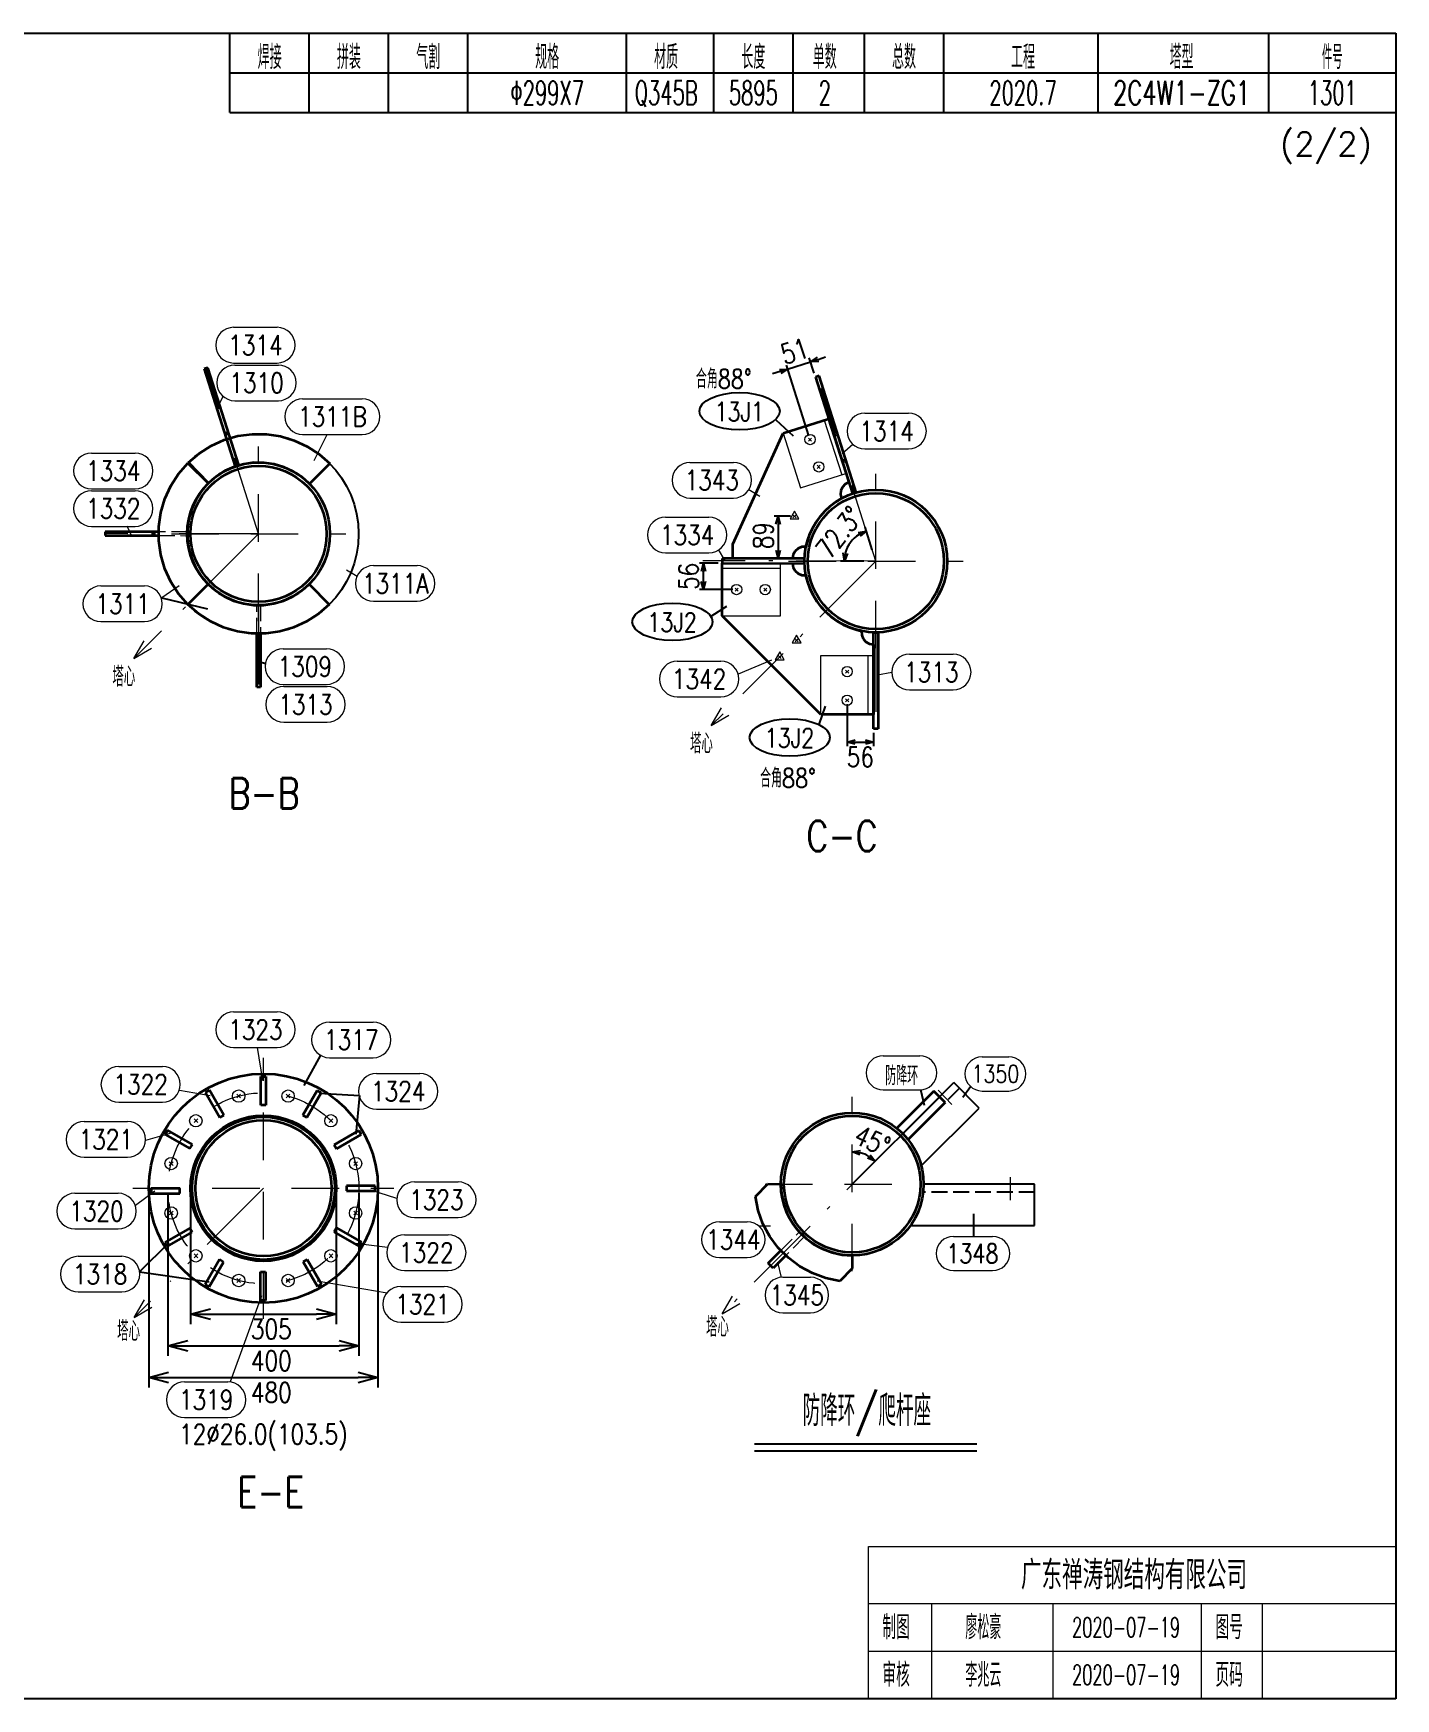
# Model space of a CAD drawing. Extents: x 154981 to 165753, y -86801 to -82885.
# Drawn here: x 156832.3 to 157004.1, y -83536.7 to -83326.7 of the extents above; entities that cross this region are included whole.
import ezdxf
from ezdxf.enums import TextEntityAlignment as Align

# ---------------------------------------------------------------- set-up
doc = ezdxf.new("R2010")
doc.units = 0
doc.header["$MEASUREMENT"] = 0
for name, pattern in [('一点画线', [5.2, 3, -1, 0.2, -1]), ('虚线', [2.75, 2, -0.75]), ('长一点画线', [16.5, 10, -3, 0.5, -3]), ('长虚线', [10, 6, -4])]:
    doc.linetypes.add(name, pattern=pattern)
doc.layers.get('0').update_dxf_attribs({"linetype": 'CONTINUOUS', "lineweight": 25})
doc.layers.get('Defpoints').update_dxf_attribs({"linetype": 'CONTINUOUS'})
doc.layers.add('4', color=7, linetype='CONTINUOUS', lineweight=25)
doc.layers.add('5', color=7, linetype='CONTINUOUS', lineweight=25)
doc.styles.add('DimFont', font='simplex.shx', dxfattribs={"width": 0.8, "bigfont": 'gbhzfs.shx'})
doc.styles.get("Standard").update_dxf_attribs({"font": 'simplex.shx', "width": 0.7, "height": 3, "bigfont": 'gbhzfs.shx'})
doc.dimstyles.new('DHDxfDimStyleOpen30', dxfattribs={"dimtxt": 2.5, "dimasz": 2.5, "dimexe": 1.25, "dimexo": 0.625, "dimtad": 2, "dimtxsty": 'DimFont', "dimblk": 'OPEN30', "dimblk1": 'OPEN30', "dimblk2": 'OPEN30', "dimcen": 2.5, "dimadec": 0, "dimazin": 0, "dimtfac": 1, "dimtmove": 0, "dimatfit": 3, "dimfxl": 0, "dimarcsym": 0})

# ---------------------------------------------------------------- blocks, each defined once
blk = doc.blocks.new('_OPEN30')
at = {"color": 0, "linetype": 'ByBlock', "lineweight": -2}
for p, q in [((-1, 0.268), (0, 0)), ((0, 0), (-1, -0.268)), ((0, 0), (-1, 0))]:
    blk.add_line(p, q, dxfattribs=at)
blk = doc.blocks.new('*D467')
at = {"layer": '5', "color": 3, "linetype": 'Continuous', "lineweight": -2}
for p, q in [((156934.95, -83411.27), (156934.95, -83416.54)), ((156935.95, -83416.04), (156937.26, -83416.04)), ((156938.26, -83414.88), (156938.26, -83416.54))]:
    blk.add_line(p, q, dxfattribs=at)
at = {"layer": 'Defpoints', "color": 0, "linetype": 'Continuous'}
for p in [(156934.95, -83410.77), (156938.26, -83414.38), (156938.26, -83416.04)]:
    blk.add_point(p, dxfattribs=at)
at = {"layer": '5', "color": 3, "linetype": 'Continuous', "lineweight": -2, "rotation": 180}
blk.add_blockref('_OPEN30', (156934.95, -83416.04), dxfattribs=at)
at = {"layer": '5', "color": 3, "linetype": 'Continuous', "lineweight": -2}
blk.add_blockref('_OPEN30', (156938.26, -83416.04), dxfattribs=at)
at = {"layer": '5', "color": 6, "linetype": 'Continuous', "lineweight": 18, "insert": (156936.6, -83417.92), "char_height": 2.5, "attachment_point": 5, "line_spacing_factor": 0.6, "style": 'DimFont'}
blk.add_mtext('56', dxfattribs=at)
blk = doc.blocks.new('*D468')
at = {"layer": '5', "color": 3, "linetype": 'Continuous', "lineweight": -2}
for p, q in [((156927.8, -83387.57), (156925.74, -83387.56)), ((156926.24, -83388.56), (156926.24, -83391.9)), ((156919.68, -83392.89), (156926.74, -83392.9))]:
    blk.add_line(p, q, dxfattribs=at)
at = {"layer": 'Defpoints', "color": 0, "linetype": 'Continuous'}
for p in [(156928.3, -83387.57), (156919.18, -83392.89), (156926.24, -83392.9)]:
    blk.add_point(p, dxfattribs=at)
at = {"layer": '5', "color": 3, "linetype": 'Continuous', "lineweight": -2}
for p, rotation in [((156926.24, -83387.56), 89.93261745190426), ((156926.24, -83392.9), 269.9326174519043)]:
    blk.add_blockref('_OPEN30', p, dxfattribs=dict(at, rotation=rotation))
at = {"layer": '5', "color": 6, "linetype": 'Continuous', "lineweight": 18, "insert": (156924.37, -83390), "char_height": 2.5, "attachment_point": 5, "rotation": 89.9326, "line_spacing_factor": 0.6, "style": 'DimFont'}
blk.add_mtext('89', dxfattribs=at)
blk = doc.blocks.new('*D469')
at = {"layer": '5', "color": 3, "linetype": 'Continuous', "lineweight": -2}
for p, q in [((156918.68, -83393.49), (156916.33, -83393.49)), ((156916.82, -83395.81), (156916.83, -83394.49)), ((156920.51, -83396.81), (156916.32, -83396.81))]:
    blk.add_line(p, q, dxfattribs=at)
at = {"layer": 'Defpoints', "color": 0, "linetype": 'Continuous'}
for p in [(156916.83, -83393.49), (156919.18, -83393.49), (156921.01, -83396.81)]:
    blk.add_point(p, dxfattribs=at)
at = {"layer": '5', "color": 3, "linetype": 'Continuous', "lineweight": -2}
for p, rotation in [((156916.83, -83393.49), 89.93261745190425), ((156916.82, -83396.81), 269.9326174519043)]:
    blk.add_blockref('_OPEN30', p, dxfattribs=dict(at, rotation=rotation))
at = {"layer": '5', "color": 6, "linetype": 'Continuous', "lineweight": 18, "insert": (156914.95, -83395.15), "char_height": 2.5, "attachment_point": 5, "rotation": 89.9326, "line_spacing_factor": 0.6, "style": 'DimFont'}
blk.add_mtext('56', dxfattribs=at)
blk = doc.blocks.new('*D470')
at = {"layer": '5', "color": 3, "linetype": 'Continuous', "lineweight": -2}
for p, q in [((156930.79, -83369.54), (156930.17, -83367.61)), ((156931.28, -83367.78), (156932.23, -83367.48)), ((156926.49, -83369.3), (156925.54, -83369.61)), ((156930.12, -83377.42), (156927.29, -83368.52)), ((156927.44, -83369), (156930.32, -83368.08))]:
    blk.add_line(p, q, dxfattribs=at)
at = {"layer": 'Defpoints', "color": 0, "linetype": 'Continuous'}
for p in [(156930.32, -83368.08), (156930.94, -83370.02), (156930.27, -83377.9)]:
    blk.add_point(p, dxfattribs=at)
at = {"layer": '5', "color": 3, "linetype": 'Continuous', "lineweight": -2}
for p, rotation in [((156930.32, -83368.08), 197.6320476622463), ((156927.44, -83369), 17.63204766224631)]:
    blk.add_blockref('_OPEN30', p, dxfattribs=dict(at, rotation=rotation))
at = {"layer": '5', "color": 6, "linetype": 'Continuous', "lineweight": 18, "insert": (156928.31, -83366.75), "char_height": 2.5, "attachment_point": 5, "rotation": 17.632, "line_spacing_factor": 0.6, "style": 'DimFont'}
blk.add_mtext('51', dxfattribs=at)
blk = doc.blocks.new('*D471')
at = {"layer": '5', "color": 3, "linetype": 'Continuous', "lineweight": -2}
for p, q in [((156938.11, -83391.79), (156937.21, -83388.95)), ((156937.06, -83393.21), (156934.09, -83393.21))]:
    blk.add_line(p, q, dxfattribs=at)
blk.add_arc((156938.56, -83393.22), 3.98, 122.0826, 165.4821, dxfattribs=at)
at = {"layer": 'Defpoints', "color": 0, "linetype": 'Continuous'}
for p in [(156934.94, -83391.59), (156938.26, -83392.26), (156937.56, -83393.22), (156938.56, -83393.22)]:
    blk.add_point(p, dxfattribs=at)
at = {"layer": '5', "color": 3, "linetype": 'Continuous', "lineweight": -2}
for p, rotation in [((156937.36, -83389.43), 24.85730909568973), ((156934.59, -83393.21), 262.7073560205446)]:
    blk.add_blockref('_OPEN30', p, dxfattribs=dict(at, rotation=rotation))
at = {"layer": '5', "color": 6, "linetype": 'Continuous', "lineweight": 18, "insert": (156933.97, -83389.59), "char_height": 2.5, "attachment_point": 5, "rotation": 51.7466, "style": 'DimFont'}
blk.add_mtext('72.3%%d', dxfattribs=at)
blk = doc.blocks.new('板孔21.5')
at = {"layer": '5', "color": 7, "linetype": 'Continuous', "lineweight": 13}
for p, q in [((-0.3, -0.3), (0.3, 0.3)), ((0.3, -0.3), (-0.3, 0.3))]:
    blk.add_line(p, q, dxfattribs=at)
blk.add_circle((0, 0), 1, dxfattribs=at)
blk = doc.blocks.new('板孔17.5')
at = {"layer": '5', "color": 7, "linetype": 'Continuous', "lineweight": 13}
for p, q in [((0, 1), (-0.866, -0.5)), ((-0.3, -0.3), (0.3, 0.3)), ((0.3, -0.3), (-0.3, 0.3)), ((0.866, -0.5), (0, 1)), ((-0.866, -0.5), (0.866, -0.5))]:
    blk.add_line(p, q, dxfattribs=at)
at = {"layer": '5', "color": 7, "linetype": 'Continuous', "lineweight": 0}
blk.add_circle((0, 0), 0.1, dxfattribs=at)
blk = doc.blocks.new('*D472')
at = {"layer": '5', "color": 134, "linetype": 'Continuous', "lineweight": -2}
for p, q in [((156849.29, -83472.93), (156849.29, -83493.43)), ((156873.37, -83472.93), (156873.37, -83493.43)), ((156851.79, -83492.18), (156870.87, -83492.18))]:
    blk.add_line(p, q, dxfattribs=at)
at = {"layer": 'Defpoints', "color": 0, "linetype": 'Continuous'}
for p in [(156849.29, -83472.31), (156873.37, -83472.31), (156873.37, -83492.18)]:
    blk.add_point(p, dxfattribs=at)
at = {"layer": '5', "color": 134, "linetype": 'Continuous', "lineweight": -2, "xscale": 2.5, "yscale": 2.5, "zscale": 2.5, "rotation": 180}
blk.add_blockref('_OPEN30', (156849.29, -83492.18), dxfattribs=at)
at = {"layer": '5', "color": 134, "linetype": 'Continuous', "lineweight": -2, "xscale": 2.5, "yscale": 2.5, "zscale": 2.5}
blk.add_blockref('_OPEN30', (156873.37, -83492.18), dxfattribs=at)
at = {"layer": '5', "color": 134, "linetype": 'Continuous', "lineweight": 18, "insert": (156862.33, -83494.06), "char_height": 2.5, "attachment_point": 5, "line_spacing_factor": 0.6, "style": 'DimFont'}
blk.add_mtext('400', dxfattribs=at)
blk = doc.blocks.new('*D473')
at = {"layer": '5', "color": 134, "linetype": 'Continuous', "lineweight": -2}
for p, q in [((156852.15, -83472.93), (156852.15, -83489.43)), ((156870.51, -83472.93), (156870.51, -83489.43)), ((156854.65, -83488.18), (156868.01, -83488.18))]:
    blk.add_line(p, q, dxfattribs=at)
at = {"layer": 'Defpoints', "color": 0, "linetype": 'Continuous'}
for p in [(156852.15, -83472.31), (156870.51, -83472.31), (156870.51, -83488.18)]:
    blk.add_point(p, dxfattribs=at)
at = {"layer": '5', "color": 134, "linetype": 'Continuous', "lineweight": -2, "xscale": 2.5, "yscale": 2.5, "zscale": 2.5, "rotation": 180}
blk.add_blockref('_OPEN30', (156852.15, -83488.18), dxfattribs=at)
at = {"layer": '5', "color": 134, "linetype": 'Continuous', "lineweight": -2, "xscale": 2.5, "yscale": 2.5, "zscale": 2.5}
blk.add_blockref('_OPEN30', (156870.51, -83488.18), dxfattribs=at)
at = {"layer": '5', "color": 134, "linetype": 'Continuous', "lineweight": 18, "insert": (156862.33, -83490.06), "char_height": 2.5, "attachment_point": 5, "line_spacing_factor": 0.6, "style": 'DimFont'}
blk.add_mtext('305', dxfattribs=at)
blk = doc.blocks.new('*D474')
at = {"layer": '5', "color": 134, "linetype": 'Continuous', "lineweight": -2}
for p, q in [((156846.88, -83472.93), (156846.88, -83497.43)), ((156875.78, -83472.93), (156875.78, -83497.43)), ((156849.38, -83496.18), (156873.28, -83496.18))]:
    blk.add_line(p, q, dxfattribs=at)
at = {"layer": 'Defpoints', "color": 0, "linetype": 'Continuous'}
for p in [(156846.88, -83472.31), (156875.78, -83472.31), (156875.78, -83496.18)]:
    blk.add_point(p, dxfattribs=at)
at = {"layer": '5', "color": 134, "linetype": 'Continuous', "lineweight": -2, "xscale": 2.5, "yscale": 2.5, "zscale": 2.5, "rotation": 180}
blk.add_blockref('_OPEN30', (156846.88, -83496.18), dxfattribs=at)
at = {"layer": '5', "color": 134, "linetype": 'Continuous', "lineweight": -2, "xscale": 2.5, "yscale": 2.5, "zscale": 2.5}
blk.add_blockref('_OPEN30', (156875.78, -83496.18), dxfattribs=at)
at = {"layer": '5', "color": 134, "linetype": 'Continuous', "lineweight": 18, "insert": (156862.33, -83498.06), "char_height": 2.5, "attachment_point": 5, "line_spacing_factor": 0.6, "style": 'DimFont'}
blk.add_mtext('480', dxfattribs=at)
blk = doc.blocks.new('板孔默认')
at = {"layer": '5', "color": 7, "linetype": 'Continuous', "lineweight": 13}
for p, q in [((-0.3, -0.3), (0.3, 0.3)), ((0.3, -0.3), (-0.3, 0.3))]:
    blk.add_line(p, q, dxfattribs=at)
blk.add_circle((0, 0), 1, dxfattribs=at)
blk = doc.blocks.new('*D570')
at = {"layer": '5', "color": 3, "linetype": 'Continuous', "lineweight": -2}
blk.add_arc((156935.59, -83471.78), 4.08, 59.0079, 75.9241, dxfattribs=at)
at = {"layer": 'Defpoints', "color": 0, "linetype": 'Continuous'}
for p in [(156935.59, -83460.78), (156941.96, -83465.42), (156936.65, -83467.84), (156935.59, -83482.78), (156919.18, -83488.15)]:
    blk.add_point(p, dxfattribs=at)
at = {"layer": '5', "color": 3, "linetype": 'Continuous', "lineweight": -2}
for p, rotation in [((156935.59, -83467.7), 172.9620574049369), ((156938.48, -83468.9), 321.9699356712047)]:
    blk.add_blockref('_OPEN30', p, dxfattribs=dict(at, rotation=rotation))
at = {"layer": '5', "color": 6, "linetype": 'Continuous', "lineweight": 18, "insert": (156938.11, -83466.31), "char_height": 2.5, "attachment_point": 5, "rotation": 335.2597, "style": 'DimFont'}
blk.add_mtext('45°', dxfattribs=at)
blk = doc.blocks.new('CTDHK')
at = {"color": 0, "linetype": 'Continuous'}
for p, q in [((0, 210), (297, 210)), ((297, 210), (297, 0)), ((297, 0), (0, 0))]:
    blk.add_line(p, q, dxfattribs=at)

msp = doc.modelspace()

# ---------------------------------------------------------------- linework, layer by layer
at = {"color": 3, "linetype": 'Continuous'}
for p, q in [((156925.95314, -83375.39469), (156928.12281, -83377.41117)), ((156848.51533, -83397.85262), (156854.2846, -83399.24798)), ((156919.7391, -83398.9645), (156917.76839, -83400.22437)), ((156860.79369, -83405.87065), (156861.59851, -83406.15093)), ((156932.19223, -83411.49686), (156931.35914, -83413.82946)), ((156868.52239, -83455.54092), (156866.44703, -83459.3515)), ((156868.34981, -83460.3113), (156873.43049, -83460.62282)), ((156873.43049, -83460.62282), (156872.97861, -83465.49801)), ((156935.59197, -83471.77809), (156946.61363, -83460.78256)), ((156849.39794, -83479.16951), (156845.71058, -83482.85467)), ((156845.71058, -83482.85467), (156854.50584, -83484.11493)), ((156923.26328, -83504.51325), (156951.28907, -83504.51325)), ((156923.26328, -83505.40955), (156951.28907, -83505.40955))]:
    msp.add_line(p, q, dxfattribs=at)
at = {"color": 2, "linetype": 'Continuous'}
for p, q in [((156941.95593, -83465.41413), (156948.38352, -83458.98654)), ((156944.68026, -83461.8603), (156944.22147, -83459.89376)), ((156951.58107, -83462.18408), (156948.38352, -83458.98654)), ((156949.521, -83460.81741), (156950.49336, -83459.48351)), ((156944.45183, -83469.31333), (156951.58107, -83462.18408)), ((156958.58192, -83471.77809), (156944.59197, -83471.77809)), ((156958.58192, -83477.00668), (156958.58192, -83471.77809)), ((156942.91739, -83477.00668), (156958.58192, -83477.00668)), ((156950.88328, -83475.5436), (156950.88328, -83478.36801))]:
    msp.add_line(p, q, dxfattribs=at)
at = {"color": 2, "linetype": '虚线'}
for p, q in [((156949.09063, -83459.69364), (156942.63023, -83466.15405)), ((156958.58192, -83472.77809), (156944.59197, -83472.77809))]:
    msp.add_line(p, q, dxfattribs=at)
at = {"color": 3, "linetype": 'Continuous'}
msp.add_circle((156860.72682, -83389.7835), 12.61204, dxfattribs=at)
for centre in [(156921.38258, -83374.32515), (156912.90609, -83400.875), (156927.70952, -83415.47063)]:
    msp.add_ellipse(centre, major_axis=(-5.06423, 0), ratio=0.465595314, dxfattribs=at)
at = {"layer": '4', "color": 1, "linetype": 'Continuous', "lineweight": 25}
for p, q in [((156857.11666, -83336.66733), (156857.11666, -83326.66733)), ((156867.11666, -83336.66733), (156867.11666, -83326.66733)), ((156877.11666, -83336.66733), (156877.11666, -83326.66733)), ((156887.11666, -83336.66733), (156887.11666, -83326.66733)), ((156907.11666, -83336.66733), (156907.11666, -83326.66733)), ((156918.11666, -83336.66733), (156918.11666, -83326.66733)), ((156928.11666, -83336.66733), (156928.11666, -83326.66733)), ((156937.11666, -83336.66733), (156937.11666, -83326.66733)), ((156947.11666, -83336.66733), (156947.11666, -83326.66733)), ((156966.61666, -83336.66733), (156966.61666, -83326.66733)), ((156988.11666, -83336.66733), (156988.11666, -83326.66733)), ((156857.11666, -83331.66733), (157004.11666, -83331.66733)), ((156857.11666, -83336.66733), (157004.11666, -83336.66733))]:
    msp.add_line(p, q, dxfattribs=at)
at = {"layer": '4', "color": 1, "linetype": 'Continuous', "lineweight": 18}
for p, q in [((156937.61666, -83536.66733), (156937.61666, -83517.46733)), ((156937.61666, -83517.46733), (157004.11666, -83517.46733)), ((156937.61666, -83524.66733), (157004.11666, -83524.66733)), ((156945.61666, -83536.66733), (156945.61666, -83524.66733)), ((156960.91666, -83536.66733), (156960.91666, -83524.66733)), ((156979.61666, -83536.66733), (156979.61666, -83524.66733)), ((156987.31666, -83536.66733), (156987.31666, -83524.66733)), ((156937.61666, -83530.66733), (157004.11666, -83530.66733))]:
    msp.add_line(p, q, dxfattribs=at)
msp.add_lwpolyline([(156707.11666, -83326.66733), (156707.11666, -83536.66733), (157004.11666, -83536.66733), (157004.11666, -83326.66733)], close=True, dxfattribs=at)
at = {"layer": '5', "color": 3, "linetype": 'Continuous', "lineweight": 18}
for p, q in [((156857.57335, -83363.74214), (156863.07335, -83363.74214)), ((156857.57335, -83368.24214), (156863.07335, -83368.24214)), ((156857.72053, -83368.49513), (156863.22053, -83368.49513)), ((156855.69259, -83373.49544), (156856.27059, -83372.47051)), ((156857.72053, -83372.99513), (156863.22053, -83372.99513)), ((156866.28162, -83372.75317), (156873.78162, -83372.75317)), ((156937.1792, -83374.57727), (156942.6792, -83374.57727)), ((156866.28162, -83377.25317), (156873.78162, -83377.25317)), ((156867.7455, -83380.51702), (156869.3551, -83377.25317)), ((156839.65093, -83379.59745), (156845.15093, -83379.59745)), ((156934.32051, -83379.64329), (156935.65607, -83378.48782)), ((156937.1792, -83379.07727), (156942.6792, -83379.07727)), ((156915.1259, -83380.76984), (156920.6259, -83380.76984)), ((156839.64802, -83384.34187), (156845.14802, -83384.34187)), ((156839.65093, -83384.09745), (156845.15093, -83384.09745)), ((156923.92405, -83385.08348), (156922.53171, -83384.22342)), ((156915.1259, -83385.26984), (156920.6259, -83385.26984)), ((156839.64802, -83388.84187), (156845.14802, -83388.84187)), ((156844.66541, -83389.92595), (156844.16167, -83388.82374)), ((156912.01807, -83387.67522), (156917.51807, -83387.67522)), ((156912.01807, -83392.17522), (156917.51807, -83392.17522)), ((156919.50932, -83393.11111), (156918.73743, -83391.74754)), ((156871.80436, -83394.30212), (156873.16796, -83395.13553)), ((156875.20724, -83393.78822), (156880.70724, -83393.78822)), ((156840.82689, -83396.35498), (156846.32689, -83396.35498)), ((156850.69612, -83396.33253), (156848.51533, -83397.85262)), ((156875.20724, -83398.28822), (156880.70724, -83398.28822)), ((156840.82689, -83400.85498), (156846.32689, -83400.85498)), ((156863.8052, -83404.26766), (156869.3052, -83404.26766)), ((156942.81315, -83404.96622), (156948.31315, -83404.96622)), ((156913.52371, -83405.84128), (156919.02371, -83405.84128)), ((156925.42517, -83405.70054), (156921.18517, -83407.49221)), ((156938.76482, -83407.57279), (156940.56315, -83407.21622)), ((156863.8052, -83408.76766), (156869.3052, -83408.76766)), ((156863.89008, -83409.04443), (156869.39008, -83409.04443)), ((156942.81315, -83409.46622), (156948.31315, -83409.46622)), ((156913.52371, -83410.34128), (156919.02371, -83410.34128)), ((156863.89008, -83413.54443), (156869.39008, -83413.54443)), ((156857.57983, -83450.05771), (156863.07983, -83450.05771)), ((156869.66159, -83451.34004), (156875.16159, -83451.34004)), ((156857.57983, -83454.55771), (156863.07983, -83454.55771)), ((156861.24719, -83458.70948), (156860.59583, -83454.55771)), ((156869.66159, -83455.84004), (156875.16159, -83455.84004)), ((156843.10247, -83456.953), (156848.60247, -83456.953)), ((156875.57771, -83457.83313), (156881.07771, -83457.83313)), ((156854.60575, -83460.66126), (156850.75549, -83459.97367)), ((156843.10247, -83461.453), (156848.60247, -83461.453)), ((156875.57771, -83462.33313), (156881.07771, -83462.33313)), ((156838.71113, -83463.89474), (156844.21113, -83463.89474)), ((156849.71006, -83465.36591), (156846.48332, -83466.29687)), ((156838.71113, -83468.39474), (156844.21113, -83468.39474)), ((156847.62911, -83472.66365), (156845.21088, -83474.48983)), ((156874.82276, -83472.5095), (156878.11868, -83473.55918)), ((156880.39552, -83471.50723), (156885.89552, -83471.50723)), ((156837.53634, -83472.9381), (156843.03634, -83472.9381)), ((156880.39552, -83476.00723), (156885.89552, -83476.00723)), ((156837.53634, -83477.4381), (156843.03634, -83477.4381)), ((156879.13228, -83478.16754), (156884.63228, -83478.16754)), ((156837.98655, -83480.88411), (156843.48655, -83480.88411)), ((156872.92838, -83479.23727), (156876.98446, -83479.71044)), ((156879.13228, -83482.66754), (156884.63228, -83482.66754)), ((156837.98655, -83485.38411), (156843.48655, -83485.38411)), ((156868.09584, -83483.96113), (156876.95172, -83485.47282)), ((156878.64262, -83484.67918), (156884.14262, -83484.67918)), ((156861.07734, -83485.86722), (156857.12445, -83496.72367)), ((156878.64262, -83489.17918), (156884.14262, -83489.17918)), ((156851.36285, -83496.72086), (156856.86285, -83496.72086)), ((156851.36285, -83501.22086), (156856.86285, -83501.22086))]:
    msp.add_line(p, q, dxfattribs=at)
at = {"layer": '5', "color": 7, "linetype": 'Continuous', "lineweight": 35}
for p, q in [((156854.32249, -83368.83461), (156853.86351, -83368.98046)), ((156853.86351, -83368.98046), (156857.77168, -83381.27909)), ((156858.23066, -83381.13323), (156854.32249, -83368.83461)), ((156931.39691, -83369.87418), (156930.93793, -83370.02006)), ((156936.06651, -83384.56609), (156931.39691, -83369.87418)), ((156930.93793, -83370.02006), (156935.60753, -83384.71197)), ((156926.85573, -83377.0846), (156932.6037, -83375.26106)), ((156932.6037, -83375.26106), (156935.15217, -83383.27927)), ((156854.75434, -83378.67526), (156856.396, -83377.93835)), ((156856.396, -83377.93835), (156858.12582, -83377.44258)), ((156858.12582, -83377.44258), (156859.90859, -83377.19803)), ((156859.90859, -83377.19803), (156861.70802, -83377.20969)), ((156861.70802, -83377.20969), (156863.48747, -83377.47731)), ((156863.48747, -83377.47731), (156865.21073, -83377.99545)), ((156865.21073, -83377.99545), (156866.8427, -83378.75357)), ((156920.5445, -83391.08409), (156926.85573, -83377.0846)), ((156851.86672, -83380.80786), (156853.23427, -83379.6383)), ((156853.23427, -83379.6383), (156854.75434, -83378.67526)), ((156866.8427, -83378.75357), (156868.35018, -83379.73622)), ((156868.35018, -83379.73622), (156869.70246, -83380.9234)), ((156849.66461, -83383.72618), (156850.63926, -83382.21352)), ((156850.63926, -83382.21352), (156851.81925, -83380.85496)), ((156851.81925, -83380.85496), (156854.37035, -83383.41206)), ((156854.40422, -83383.37845), (156851.86672, -83380.80786)), ((156855.3801, -83382.54384), (156854.40422, -83383.37845)), ((156856.46484, -83381.85662), (156855.3801, -83382.54384)), ((156857.63633, -83381.33076), (156856.46484, -83381.85662)), ((156858.87074, -83380.97697), (156857.63633, -83381.33076)), ((156857.77168, -83381.27909), (156858.23066, -83381.13323)), ((156860.14293, -83380.80246), (156858.87074, -83380.97697)), ((156861.42701, -83380.81078), (156860.14293, -83380.80246)), ((156862.69683, -83381.00176), (156861.42701, -83380.81078)), ((156863.92655, -83381.37151), (156862.69683, -83381.00176)), ((156865.09114, -83381.9125), (156863.92655, -83381.37151)), ((156866.16688, -83382.61372), (156865.09114, -83381.9125)), ((156869.70246, -83380.9234), (156867.13187, -83383.4609)), ((156848.91516, -83385.36215), (156849.66461, -83383.72618)), ((156853.5283, -83384.38153), (156852.83279, -83385.46098)), ((156854.37035, -83383.41206), (156853.5283, -83384.38153)), ((156867.13187, -83383.4609), (156866.16688, -83382.61372)), ((156934.1453, -83384.33865), (156934.10255, -83384.84077)), ((156934.35144, -83383.87896), (156934.1453, -83384.33865)), ((156934.69784, -83383.51328), (156934.35144, -83383.87896)), ((156935.15217, -83383.27927), (156934.69784, -83383.51328)), ((156935.60753, -83384.71197), (156936.06651, -83384.56609)), ((156848.40616, -83387.08813), (156848.91516, -83385.36215)), ((156852.29798, -83386.62841), (156851.93475, -83387.86007)), ((156852.83279, -83385.46098), (156852.29798, -83386.62841)), ((156932.74873, -83386.34648), (156932.09235, -83386.96058)), ((156933.46297, -83385.80082), (156932.74873, -83386.34648)), ((156934.22798, -83385.32899), (156933.46297, -83385.80082)), ((156934.10255, -83384.84077), (156934.22798, -83385.32899)), ((156848.14586, -83390.66844), (156848.14798, -83388.86898)), ((156848.14798, -83388.86898), (156848.40616, -83387.08813)), ((156851.93475, -83387.86007), (156851.75051, -83389.13089)), ((156930.97868, -83388.3691), (156930.53249, -83389.14958)), ((156931.50037, -83387.63702), (156930.97868, -83388.3691)), ((156932.09235, -83386.96058), (156931.50037, -83387.63702)), ((156841.3927, -83389.51996), (156841.39213, -83390.00157)), ((156841.39213, -83390.00157), (156848.14664, -83390.00951)), ((156848.1472, -83389.52791), (156841.3927, -83389.51996)), ((156848.39986, -83392.44989), (156848.14586, -83390.66844)), ((156851.75051, -83389.13089), (156851.749, -83390.415)), ((156851.749, -83390.415), (156851.93025, -83391.68625)), ((156929.8837, -83390.82433), (156929.7434, -83391.40651)), ((156930.16627, -83389.97071), (156929.8837, -83390.82433)), ((156930.53249, -83389.14958), (156930.16627, -83389.97071)), ((156848.9048, -83394.17706), (156848.39986, -83392.44989)), ((156851.93025, -83391.68625), (156852.29058, -83392.91876)), ((156852.29058, -83392.91876), (156852.82264, -83394.08745)), ((156919.17651, -83392.89242), (156919.1758, -83393.49442)), ((156929.56351, -83392.90463), (156919.17651, -83392.89242)), ((156920.54391, -83392.89403), (156920.5445, -83391.08409)), ((156928.05903, -83392.90286), (156920.54391, -83392.89403)), ((156928.14507, -83392.39956), (156928.05903, -83392.90286)), ((156928.39092, -83391.95738), (156928.14507, -83392.39956)), ((156928.76952, -83391.62189), (156928.39092, -83391.95738)), ((156929.23802, -83391.43107), (156928.76952, -83391.62189)), ((156929.7434, -83391.40651), (156929.23802, -83391.43107)), ((156929.5628, -83393.50664), (156929.56351, -83392.90463)), ((156849.65039, -83395.81479), (156848.9048, -83394.17706)), ((156852.82264, -83394.08745), (156853.51561, -83395.16852)), ((156853.51561, -83395.16852), (156854.35538, -83396.13998)), ((156919.1758, -83393.49442), (156929.5628, -83393.50664)), ((156919.20055, -83393.49445), (156928.05818, -83393.50487)), ((156919.20055, -83400.11883), (156919.20055, -83393.49445)), ((156928.05818, -83393.50487), (156928.14398, -83394.00893)), ((156928.14398, -83394.00893), (156928.38868, -83394.45088)), ((156928.38868, -83394.45088), (156928.76575, -83394.78713)), ((156928.76575, -83394.78713), (156929.23271, -83394.97978)), ((156929.23271, -83394.97978), (156929.73692, -83395.00712)), ((156929.73692, -83395.00712), (156929.95883, -83395.87876)), ((156850.62148, -83397.32974), (156849.65039, -83395.81479)), ((156854.35538, -83396.13998), (156851.79828, -83398.69107)), ((156851.80876, -83398.70156), (156854.36286, -83396.14746)), ((156854.36286, -83396.14746), (156855.33332, -83396.98837)), ((156855.33332, -83396.98837), (156856.41358, -83397.68261)), ((156865.04006, -83397.68261), (156866.12032, -83396.98837)), ((156866.12032, -83396.98837), (156867.09078, -83396.14746)), ((156867.09078, -83396.14746), (156869.64488, -83398.70156)), ((156929.95883, -83395.87876), (156930.26669, -83396.72395)), ((156930.26669, -83396.72395), (156930.65745, -83397.53422)), ((156851.79828, -83398.69107), (156850.62148, -83397.32974)), ((156853.1687, -83399.87996), (156851.80876, -83398.70156)), ((156856.41358, -83397.68261), (156857.58164, -83398.21605)), ((156857.58164, -83398.21605), (156858.81373, -83398.57782)), ((156858.81373, -83398.57782), (156860.08477, -83398.76057)), ((156860.08477, -83398.76057), (156861.36887, -83398.76057)), ((156861.36887, -83398.76057), (156862.63991, -83398.57782)), ((156862.63991, -83398.57782), (156863.872, -83398.21605)), ((156863.872, -83398.21605), (156865.04006, -83397.68261)), ((156869.64488, -83398.70156), (156868.28493, -83399.87996)), ((156930.65745, -83397.53422), (156931.12722, -83398.30143)), ((156931.12722, -83398.30143), (156931.67132, -83399.01788)), ((156931.67132, -83399.01788), (156932.28429, -83399.67637)), ((156854.68251, -83400.85283), (156853.1687, -83399.87996)), ((156856.31936, -83401.60035), (156854.68251, -83400.85283)), ((156866.77113, -83400.85283), (156865.13427, -83401.60035)), ((156868.28493, -83399.87996), (156866.77113, -83400.85283)), ((156931.63777, -83412.57068), (156919.20055, -83400.11883)), ((156932.28429, -83399.67637), (156932.95997, -83400.2703)), ((156932.95997, -83400.2703), (156933.69158, -83400.79371)), ((156933.69158, -83400.79371), (156934.47178, -83401.24138)), ((156934.47178, -83401.24138), (156935.29271, -83401.60885)), ((156858.04594, -83402.10732), (156856.31936, -83401.60035)), ((156859.82709, -83402.36341), (156858.04594, -83402.10732)), ((156861.62655, -83402.36341), (156859.82709, -83402.36341)), ((156860.48602, -83409.11792), (156860.48602, -83402.36341)), ((156860.96762, -83402.36341), (156860.96762, -83409.11792)), ((156863.4077, -83402.10732), (156861.62655, -83402.36341)), ((156865.13427, -83401.60035), (156863.4077, -83402.10732)), ((156935.29271, -83401.60885), (156936.14615, -83401.89249)), ((156936.14615, -83401.89249), (156936.76187, -83402.04033)), ((156936.76187, -83402.04033), (156936.78861, -83402.54458)), ((156936.78861, -83402.54458), (156936.98071, -83403.01176)), ((156936.98071, -83403.01176), (156937.31652, -83403.38923)), ((156937.31652, -83403.38923), (156937.75819, -83403.63444)), ((156938.26214, -83402.21622), (156938.86415, -83402.21622)), ((156938.26214, -83414.37724), (156938.26214, -83402.21622)), ((156938.86415, -83402.21622), (156938.86415, -83414.37724)), ((156937.75819, -83403.63444), (156938.26214, -83403.72084)), ((156938.26214, -83403.72084), (156938.26214, -83412.57847)), ((156860.96762, -83409.11792), (156860.48602, -83409.11792)), ((156938.26214, -83412.57847), (156931.63777, -83412.57068)), ((156938.86415, -83414.37724), (156938.26214, -83414.37724)), ((156854.53809, -83459.94141), (156854.01616, -83460.24274)), ((156854.01616, -83460.24274), (156855.82218, -83463.37086)), ((156856.34411, -83463.06953), (156854.53809, -83459.94141)), ((156861.02865, -83458.21879), (156861.63101, -83458.21879)), ((156861.02865, -83461.83083), (156861.02865, -83458.21879)), ((156861.63101, -83458.21879), (156861.63101, -83461.83083)), ((156868.10993, -83459.96217), (156866.30391, -83463.09029)), ((156866.82531, -83463.39131), (156868.63133, -83460.26319)), ((156868.63133, -83460.26319), (156868.10993, -83459.96217)), ((156945.89346, -83460.06239), (156941.20942, -83464.74643)), ((156947.30767, -83461.4766), (156945.89346, -83460.06239)), ((156861.63101, -83461.83083), (156861.02865, -83461.83083)), ((156947.30767, -83461.4766), (156942.62363, -83466.16064)), ((156855.82218, -83463.37086), (156856.34411, -83463.06953)), ((156866.30391, -83463.09029), (156866.82531, -83463.39131)), ((156849.24364, -83464.9818), (156848.94231, -83465.50372)), ((156848.94231, -83465.50372), (156852.07043, -83467.30975)), ((156852.37176, -83466.78782), (156849.24364, -83464.9818)), ((156870.24623, -83466.81223), (156873.37434, -83465.00621)), ((156873.67537, -83465.5276), (156870.54725, -83467.33362)), ((156873.37434, -83465.00621), (156873.67537, -83465.5276)), ((156852.07043, -83467.30975), (156852.37176, -83466.78782)), ((156870.54725, -83467.33362), (156870.24623, -83466.81223)), ((156847.17916, -83472.3421), (156847.17871, -83472.94446)), ((156850.78576, -83472.3448), (156847.17916, -83472.3421)), ((156850.78531, -83472.94715), (156850.78576, -83472.3448)), ((156871.80671, -83472.00653), (156871.80671, -83472.60889)), ((156875.41875, -83472.00653), (156871.80671, -83472.00653)), ((156871.80671, -83472.60889), (156875.41875, -83472.60889)), ((156875.41875, -83472.60889), (156875.41875, -83472.00653)), ((156923.36646, -83473.32571), (156924.93044, -83471.76544)), ((156924.93044, -83471.76544), (156926.59197, -83471.76741)), ((156926.59197, -83471.76741), (156926.68206, -83473.04835)), ((156847.17871, -83472.94446), (156850.78531, -83472.94715)), ((156923.72263, -83475.09124), (156923.36646, -83473.32571)), ((156926.68206, -83473.04835), (156926.95353, -83474.30343)), ((156926.95353, -83474.30343), (156927.40085, -83475.50711)), ((156924.33234, -83476.786), (156923.72263, -83475.09124)), ((156925.18259, -83478.37378), (156924.33234, -83476.786)), ((156927.40085, -83475.50711), (156928.01492, -83476.63487)), ((156928.01492, -83476.63487), (156928.78323, -83477.66376)), ((156852.0339, -83477.32712), (156848.90579, -83479.13314)), ((156848.90579, -83479.13314), (156849.20681, -83479.65453)), ((156849.20681, -83479.65453), (156852.33493, -83477.84851)), ((156852.33493, -83477.84851), (156852.0339, -83477.32712)), ((156870.26668, -83477.81536), (156870.56801, -83477.29343)), ((156873.3948, -83479.62138), (156870.26668, -83477.81536)), ((156870.56801, -83477.29343), (156873.69613, -83479.09945)), ((156873.69613, -83479.09945), (156873.3948, -83479.62138)), ((156926.2552, -83479.82066), (156925.18259, -83478.37378)), ((156928.78323, -83477.66376), (156929.69015, -83478.57284)), ((156929.69015, -83478.57284), (156930.71722, -83479.34359)), ((156866.84972, -83481.26578), (156866.32779, -83481.56711)), ((156868.65574, -83484.3939), (156866.84972, -83481.26578)), ((156924.9866, -83481.73245), (156926.57829, -83480.14453)), ((156927.20416, -83480.77188), (156925.61246, -83482.3598)), ((156927.52725, -83481.09574), (156926.2552, -83479.82066)), ((156928.97159, -83482.17178), (156927.52725, -83481.09574)), ((156930.71722, -83479.34359), (156931.84352, -83479.96034)), ((156931.84352, -83479.96034), (156933.04613, -83480.41051)), ((156933.04613, -83480.41051), (156934.30056, -83480.68496)), ((156934.30056, -83480.68496), (156935.58128, -83480.77809)), ((156935.58128, -83480.77809), (156935.57931, -83482.43962)), ((156855.78903, -83481.30261), (156853.98301, -83484.43073)), ((156854.5044, -83484.73175), (156856.31042, -83481.60363)), ((156856.31042, -83481.60363), (156855.78903, -83481.30261)), ((156860.97718, -83486.46307), (156860.98189, -83482.85104)), ((156860.98189, -83482.85104), (156861.58425, -83482.85182)), ((156861.58425, -83482.85182), (156861.57954, -83486.46386)), ((156866.32779, -83481.56711), (156868.13381, -83484.69523)), ((156925.61246, -83482.3598), (156924.9866, -83481.73245)), ((156930.55735, -83483.0258), (156928.97159, -83482.17178)), ((156932.25065, -83483.63954), (156930.55735, -83483.0258)), ((156935.57931, -83482.43962), (156934.01533, -83483.9999)), ((156853.98301, -83484.43073), (156854.5044, -83484.73175)), ((156868.13381, -83484.69523), (156868.65574, -83484.3939)), ((156934.01533, -83483.9999), (156932.25065, -83483.63954)), ((156861.57954, -83486.46386), (156860.97718, -83486.46307))]:
    msp.add_line(p, q, dxfattribs=at)
at = {"layer": '5', "color": 240, "linetype": '长一点画线', "lineweight": 18}
for p, q in [((156860.72682, -83389.7835), (156854.093, -83368.90753)), ((156938.56315, -83393.21622), (156931.64823, -83371.45986)), ((156860.72682, -83389.7835), (156841.39242, -83389.76076)), ((156938.56315, -83393.21622), (156916.73162, -83393.19055)), ((156860.72682, -83398.7835), (156860.72682, -83409.11792)), ((156938.56315, -83402.21622), (156938.56315, -83414.37724)), ((156929.22046, -83478.1345), (156925.29953, -83482.04613))]:
    msp.add_line(p, q, dxfattribs=at)
at = {"layer": '5', "color": 2, "linetype": 'Continuous', "lineweight": 18}
for p, q in [((156932.06305, -83375.43258), (156934.25305, -83382.33563)), ((156926.85573, -83377.0846), (156929.04573, -83383.98766)), ((156929.04573, -83383.98766), (156934.7964, -83382.1599)), ((156919.20055, -83394.12579), (156926.52694, -83394.12579)), ((156926.52694, -83400.11883), (156926.53472, -83393.50308)), ((156919.20055, -83400.11883), (156926.52694, -83400.11883)), ((156931.63777, -83412.57068), (156931.63777, -83405.13429)), ((156931.63777, -83405.13429), (156938.26214, -83405.13429)), ((156937.5947, -83412.57068), (156937.5947, -83405.13429))]:
    msp.add_line(p, q, dxfattribs=at)
at = {"layer": '5', "color": 240, "linetype": '长虚线', "lineweight": 18}
for p, q in [((156860.72682, -83400.7835), (156860.72682, -83378.7835)), ((156938.56315, -83404.21622), (156938.56315, -83382.21622)), ((156849.72682, -83389.7835), (156871.72682, -83389.7835)), ((156927.56315, -83393.21622), (156949.56315, -83393.21622)), ((156861.32983, -83488.75587), (156861.32983, -83455.85955)), ((156935.59197, -83482.77809), (156935.59197, -83460.77809)), ((156844.88167, -83472.30771), (156877.77799, -83472.30771)), ((156924.59197, -83471.77809), (156946.59197, -83471.77809))]:
    msp.add_line(p, q, dxfattribs=at)
at = {"layer": '5', "color": 7, "linetype": '虚线', "lineweight": 18}
for p, q in [((156848.14664, -83390.00951), (156851.72654, -83390.01372)), ((156851.72711, -83389.53212), (156848.1472, -83389.52791)), ((156851.72654, -83390.01372), (156851.72711, -83389.53212)), ((156860.48602, -83398.7835), (156860.96762, -83398.7835)), ((156860.48602, -83402.36341), (156860.48602, -83398.7835)), ((156860.96762, -83398.7835), (156860.96762, -83402.36341)), ((156926.57829, -83480.14453), (156928.90753, -83477.82082)), ((156929.53339, -83478.44817), (156927.20416, -83480.77188)), ((156928.90753, -83477.82082), (156929.53339, -83478.44817))]:
    msp.add_line(p, q, dxfattribs=at)
at = {"layer": '5', "color": 7, "linetype": '长一点画线', "lineweight": 18}
for p, q in [((156860.72682, -83389.7835), (156849.72682, -83400.77057)), ((156938.56315, -83393.21622), (156921.79344, -83409.96622)), ((156848.4624, -83402.0335), (156844.99241, -83405.49941)), ((156844.99241, -83405.49941), (156846.28783, -83403.25874)), ((156844.99241, -83405.49941), (156846.28783, -83403.25874)), ((156844.99241, -83405.49941), (156847.23461, -83404.20664)), ((156844.99241, -83405.49941), (156847.23461, -83404.20664)), ((156917.79912, -83413.95585), (156919.09453, -83411.71517)), ((156917.79912, -83413.95585), (156919.09453, -83411.71517)), ((156919.29049, -83412.46622), (156917.79912, -83413.95585)), ((156917.79912, -83413.95585), (156920.04131, -83412.66307)), ((156917.79912, -83413.95585), (156920.04131, -83412.66307)), ((156941.96348, -83465.42169), (156919.18469, -83488.14647)), ((156861.32983, -83472.30771), (156849.57983, -83484.05771)), ((156845.02691, -83488.61062), (156846.32101, -83486.36919)), ((156845.02691, -83488.61062), (156846.32101, -83486.36919)), ((156847.07983, -83486.55771), (156845.02691, -83488.61062)), ((156845.02691, -83488.61062), (156847.26835, -83487.31653)), ((156845.02691, -83488.61062), (156847.26835, -83487.31653)), ((156919.18469, -83488.14647), (156920.48145, -83485.90656)), ((156919.18469, -83488.14647), (156920.48145, -83485.90656)), ((156919.18469, -83488.14647), (156921.42766, -83486.85503)), ((156919.18469, -83488.14647), (156921.42766, -83486.85503))]:
    msp.add_line(p, q, dxfattribs=at)
at = {"layer": '5', "color": 1, "linetype": 'Continuous', "lineweight": 18}
for p, q in [((156939.48482, -83455.58985), (156944.09887, -83455.58985)), ((156951.96324, -83455.72032), (156955.32324, -83455.72032)), ((156939.48482, -83459.90985), (156944.09887, -83459.90985)), ((156951.96324, -83460.04032), (156955.32324, -83460.04032)), ((156918.84197, -83476.52809), (156922.34197, -83476.52809)), ((156925.28126, -83477.10152), (156923.80368, -83477.06756)), ((156948.34599, -83478.36801), (156953.29247, -83478.36801)), ((156918.84197, -83481.02809), (156922.34197, -83481.02809)), ((156926.15614, -83481.61087), (156926.6388, -83483.53728)), ((156948.34599, -83482.68801), (156953.29247, -83482.68801)), ((156926.84197, -83483.52809), (156930.34197, -83483.52809)), ((156926.84197, -83488.02809), (156930.34197, -83488.02809))]:
    msp.add_line(p, q, dxfattribs=at)
at = {"layer": '5', "color": 240, "lineweight": 18}
msp.add_line((156948.13736, -83461.74967), (156946.42612, -83459.94856), dxfattribs=at)
at = {"layer": '5', "color": 240, "linetype": '一点画线', "lineweight": 18}
msp.add_line((156955.5602, -83473.78868), (156955.56082, -83470.90488), dxfattribs=at)
at = {"layer": '5', "color": 7, "linetype": 'Continuous', "lineweight": 35}
for centre, radius in [((156860.72682, -83389.7835), 9), ((156860.72682, -83389.7835), 9), ((156860.72682, -83389.7835), 8.5786), ((156860.72682, -83389.7835), 8.5786), ((156938.56315, -83393.21622), 9), ((156938.56315, -83393.21622), 9), ((156938.56315, -83393.21622), 8.5786), ((156938.56315, -83393.21622), 8.5786), ((156861.32983, -83472.30771), 14.44816), ((156861.32983, -83472.30771), 9.1806), ((156861.32983, -83472.30771), 9), ((156861.32983, -83472.30771), 9), ((156861.32983, -83472.30771), 8.5786), ((156861.32983, -83472.30771), 8.5786), ((156935.59197, -83471.77809), 9), ((156935.59197, -83471.77809), 9), ((156935.59197, -83471.77809), 8.61231), ((156935.59197, -83471.77809), 8.61231)]:
    msp.add_circle(centre, radius, dxfattribs=at)
at = {"layer": '5', "color": 240, "linetype": '长虚线', "lineweight": 18}
msp.add_circle((156861.32983, -83472.30771), 12.04013, dxfattribs=at)
at = {"layer": '5', "color": 3, "linetype": 'Continuous', "lineweight": 18}
for centre, start, end in [((156857.57335, -83365.99214), 90, 270), ((156863.07335, -83365.99214), 270, 90), ((156857.72053, -83370.74513), 90, 270), ((156863.22053, -83370.74513), 270, 90), ((156866.28162, -83375.00317), 90, 270), ((156873.78162, -83375.00317), 270, 90), ((156937.1792, -83376.82727), 90, 270), ((156942.6792, -83376.82727), 270, 90), ((156839.65093, -83381.84745), 90, 270), ((156845.15093, -83381.84745), 270, 90), ((156915.1259, -83383.01984), 90, 270), ((156920.6259, -83383.01984), 270, 90), ((156839.64802, -83386.59187), 90, 270), ((156845.14802, -83386.59187), 270, 90), ((156912.01807, -83389.92522), 90, 270), ((156917.51807, -83389.92522), 270, 90), ((156875.20724, -83396.03822), 90, 270), ((156880.70724, -83396.03822), 270, 90), ((156840.82689, -83398.60498), 90, 270), ((156846.32689, -83398.60498), 270, 90), ((156863.8052, -83406.51766), 90, 270), ((156869.3052, -83406.51766), 270, 90), ((156942.81315, -83407.21622), 90, 270), ((156948.31315, -83407.21622), 270, 90), ((156913.52371, -83408.09128), 90, 270), ((156919.02371, -83408.09128), 270, 90), ((156863.89008, -83411.29443), 90, 270), ((156869.39008, -83411.29443), 270, 90), ((156857.57983, -83452.30771), 90, 270), ((156863.07983, -83452.30771), 270, 90), ((156869.66159, -83453.59004), 90, 270), ((156875.16159, -83453.59004), 270, 90), ((156843.10247, -83459.203), 90, 270), ((156848.60247, -83459.203), 270, 90), ((156875.57771, -83460.08313), 90, 270), ((156881.07771, -83460.08313), 270, 90), ((156838.71113, -83466.14474), 90, 270), ((156844.21113, -83466.14474), 270, 90), ((156880.39552, -83473.75723), 90, 270), ((156885.89552, -83473.75723), 270, 90), ((156837.53634, -83475.1881), 90, 270), ((156843.03634, -83475.1881), 270, 90), ((156879.13228, -83480.41754), 90, 270), ((156884.63228, -83480.41754), 270, 90), ((156837.98655, -83483.13411), 90, 270), ((156843.48655, -83483.13411), 270, 90), ((156878.64262, -83486.92918), 90, 270), ((156884.14262, -83486.92918), 270, 90), ((156851.36285, -83498.97086), 90, 270), ((156856.86285, -83498.97086), 270, 90)]:
    msp.add_arc(centre, 2.25, start, end, dxfattribs=at)
at = {"layer": '5', "color": 1, "linetype": 'Continuous', "lineweight": 18}
for centre, radius, start, end in [((156939.48482, -83457.74985), 2.16, 90, 270), ((156944.09887, -83457.74985), 2.16, 270, 90), ((156951.96324, -83457.88032), 2.16, 90, 270), ((156955.32324, -83457.88032), 2.16, 270, 90), ((156918.84197, -83478.77809), 2.25, 90, 270), ((156922.34197, -83478.77809), 2.25, 270, 90), ((156948.34599, -83480.52801), 2.16, 90, 270), ((156953.29247, -83480.52801), 2.16, 270, 90), ((156926.84197, -83485.77809), 2.25, 90, 270), ((156930.34197, -83485.77809), 2.25, 270, 90)]:
    msp.add_arc(centre, radius, start, end, dxfattribs=at)

# ---------------------------------------------------------------- block references
at = {"color": 2, "linetype": 'Continuous'}
msp.add_blockref('CTDHK', (156707.11666, -83536.66733), dxfattribs=at)
at = {"layer": '5', "color": 7, "linetype": 'Continuous', "lineweight": 35}
for name, p, xscale, yscale, zscale in [('板孔21.5', (156930.26953, -83377.89614), 0.6499999999941792, 0.6499999999941792, 0.65), ('板孔21.5', (156931.36353, -83381.33819), 0.6499999999941792, 0.6499999999941792, 0.65), ('板孔17.5', (156928.30037, -83387.56741), 0.6499999999941792, 0.6499999999941792, 0.65), ('板孔21.5', (156921.00551, -83396.81186), 0.6499999999941792, 0.6499999999941792, 0.65), ('板孔21.5', (156924.61543, -83396.81611), 0.6499999999941792, 0.6499999999941792, 0.65), ('板孔17.5', (156928.56537, -83403.20225), 0.6499999999941792, 0.6499999999941792, 0.65), ('板孔17.5', (156926.43821, -83405.32691), 0.6499999999941792, 0.6499999999941792, 0.65), ('板孔21.5', (156934.94686, -83407.1597), 0.6499999999941792, 0.6499999999941792, 0.65), ('板孔21.5', (156934.94686, -83410.76962), 0.6499999999941792, 0.6499999999941792, 0.65), ('板孔默认', (156858.21361, -83460.67784), 0.782999999995809, 0.782999999995809, 0.783), ('板孔默认', (156864.44604, -83460.67784), 0.782999999995809, 0.782999999995809, 0.783), ('板孔默认', (156852.81617, -83463.79405), 0.782999999995809, 0.782999999995809, 0.783), ('板孔默认', (156869.84349, -83463.79405), 0.782999999995809, 0.782999999995809, 0.783), ('板孔默认', (156849.69995, -83469.1915), 0.782999999995809, 0.782999999995809, 0.783), ('板孔默认', (156872.9597, -83469.1915), 0.782999999995809, 0.782999999995809, 0.783), ('板孔默认', (156849.69995, -83475.42393), 0.782999999995809, 0.782999999995809, 0.783), ('板孔默认', (156872.9597, -83475.42393), 0.782999999995809, 0.782999999995809, 0.783), ('板孔默认', (156852.81617, -83480.82137), 0.782999999995809, 0.782999999995809, 0.783), ('板孔默认', (156869.84349, -83480.82137), 0.782999999995809, 0.782999999995809, 0.783), ('板孔默认', (156858.21361, -83483.93759), 0.782999999995809, 0.782999999995809, 0.783), ('板孔默认', (156864.44604, -83483.93759), 0.782999999995809, 0.782999999995809, 0.783)]:
    msp.add_blockref(name, p, dxfattribs=dict(at, xscale=xscale, yscale=yscale, zscale=zscale))

# ---------------------------------------------------------------- texts
at = {"layer": '4', "color": 1, "linetype": 'Continuous', "lineweight": 25}
for s, width, p in [('焊接', 0.7, (156862.11666, -83329.66733)), ('拼装', 0.7, (156872.11666, -83329.66733)), ('气割', 0.7, (156882.11666, -83329.66733)), ('规格', 0.7, (156897.11666, -83329.66733)), ('材质', 0.7, (156912.11666, -83329.66733)), ('长度', 0.7, (156923.11666, -83329.66733)), ('单数', 0.7, (156932.11666, -83329.66733)), ('总数', 0.7, (156942.11666, -83329.66733)), ('工程', 0.7, (156957.11666, -83329.66733)), ('塔型', 0.7, (156977.11666, -83329.66733)), ('件号', 0.6, (156996.11666, -83329.66733)), ('Φ299X7', 0.6, (156897.11666, -83334.16733)), ('Q345B', 0.6, (156912.11666, -83334.16733)), ('5895', 0.6, (156923.11666, -83334.16733)), ('2', 0.6, (156932.11666, -83334.16733)), ('2020.7', 0.6, (156957.11666, -83334.16733)), ('2C4W1-ZG1', 0.7, (156977.11666, -83334.16733)), ('1301', 0.6, (156996.11666, -83334.16733))]:
    msp.add_text(s, height=3, dxfattribs=dict(at, width=width)).set_placement(p, align=Align.MIDDLE_CENTER)
at = {"layer": '4', "color": 2, "linetype": 'Continuous', "lineweight": 25}
msp.add_text('(2/2)', height=3, dxfattribs=at).set_placement((156995.31925, -83340.62772), align=Align.MIDDLE_CENTER)
at = {"layer": '4', "color": 1, "linetype": 'Continuous', "lineweight": 13}
msp.add_text('广东禅涛钢结构有限公司', height=3.6, dxfattribs=at).set_placement((156971.11666, -83521.06733), align=Align.MIDDLE_CENTER)
for s, height, width, p in [('制图', 3, 0.8, (156941.11666, -83527.66733)), ('廖松豪', 3, 0.7, (156952.11666, -83527.66733)), ('2020-07-19', 2.5, 0.6, (156970.11666, -83527.66733)), ('图号', 3, 0.8, (156983.11666, -83527.66733)), ('审核', 3, 0.8, (156941.11666, -83533.66733)), ('李兆云', 3, 0.7, (156952.11666, -83533.66733)), ('2020-07-19', 2.5, 0.6, (156970.11666, -83533.66733)), ('页码', 3, 0.8, (156983.11666, -83533.66733))]:
    msp.add_text(s, height=height, dxfattribs=dict(at, width=width)).set_placement(p, align=Align.MIDDLE_CENTER)
at = {"layer": '5', "color": 6, "linetype": 'Continuous', "lineweight": 18, "width": 0.8}
for s, p in [('1314', (156860.32335, -83365.99214)), ('1310', (156860.47053, -83370.74513)), ('1311B', (156870.03162, -83375.00317)), ('1314', (156939.9292, -83376.82727)), ('1334', (156842.40093, -83381.84745)), ('1343', (156917.8759, -83383.01984)), ('1332', (156842.39802, -83386.59187)), ('1334', (156914.76807, -83389.92522)), ('1311A', (156877.95724, -83396.03822)), ('1311', (156843.57689, -83398.60498)), ('1309', (156866.5552, -83406.51766)), ('1342', (156916.27371, -83408.09128)), ('1313', (156945.56315, -83407.21622)), ('1313', (156866.64008, -83411.29443)), ('1323', (156860.32983, -83452.30771)), ('1317', (156872.41159, -83453.59004)), ('1322', (156845.85247, -83459.203)), ('1324', (156878.32771, -83460.08313)), ('1321', (156841.46113, -83466.14474)), ('1323', (156883.14552, -83473.75723)), ('1320', (156840.28634, -83475.1881)), ('1322', (156881.88228, -83480.41754)), ('1318', (156840.73655, -83483.13411)), ('1321', (156881.39262, -83486.92918)), ('1319', (156854.11285, -83498.97086))]:
    msp.add_text(s, height=2.5, dxfattribs=at).set_placement(p, align=Align.MIDDLE_CENTER)
at = {"layer": '5', "color": 1, "linetype": 'Continuous', "lineweight": 18, "width": 0.8}
for s, p in [('合角88%%D', (156919.39019, -83370.24007)), ('合角88%%D', (156927.48548, -83420.5742)), ('防降环', (156941.82262, -83458.10502))]:
    msp.add_text(s, height=2.4, dxfattribs=at).set_placement(p, align=Align.MIDDLE_CENTER)
at = {"layer": '5', "color": 2, "linetype": 'Continuous', "lineweight": 18, "width": 0.8}
for s, height, p in [('13J1', 2.4, (156921.3432, -83374.38117)), ('13J2', 2.4, (156912.86671, -83400.93102)), ('13J2', 2.4, (156927.67013, -83415.52665)), ('1350', 2.2, (156953.64324, -83457.88032)), ('1344', 2.5, (156920.59197, -83478.77809)), ('1348', 2.4, (156950.73461, -83480.52801)), ('1345', 2.5, (156928.59197, -83485.77809)), ('防降环/爬杆座', 3.84912, (156937.42637, -83500.34891))]:
    msp.add_text(s, height=height, dxfattribs=at).set_placement(p, align=Align.MIDDLE_CENTER)
at = {"layer": '5', "color": 7, "linetype": 'Continuous', "lineweight": 18, "width": 0.8}
for s, p in [('塔心', (156843.72682, -83407.7835)), ('塔心', (156916.56315, -83416.21622)), ('塔心', (156844.32983, -83490.30771)), ('塔心', (156918.59197, -83489.77809)), ('12%%c26.0(103.5)', (156861.32983, -83503.30771))]:
    msp.add_text(s, height=2.5, dxfattribs=at).set_placement(p, align=Align.MIDDLE_CENTER)
at = {"layer": '5', "color": 2, "linetype": 'Continuous', "lineweight": 18, "width": 0.8}
for s, p in [('B-B', (156861.4174, -83420.5798)), ('C-C', (156934.29592, -83425.961)), ('E-E', (156862.27429, -83508.67569))]:
    msp.add_text(s, height=3.84912, dxfattribs=at).set_placement(p, align=Align.TOP_CENTER)

# ---------------------------------------------------------------- dimensions: what is measured, and where the dimension line sits
at = {"layer": '5', "color": 3, "linetype": 'Continuous', "lineweight": 18}
for base, p1, p2, angle, text, picture, middle in [((156930.32252, -83368.08379), (156930.26953, -83377.89614), (156930.93793, -83370.02006), 17.6320477, '51', '*D470', (156928.88218, -83368.54158)), ((156926.23749, -83392.90072), (156928.30037, -83387.56741), (156919.17651, -83392.89242), 89.9326175, '89', '*D468', (156926.24089, -83390.00608)), ((156916.82652, -83393.49166), (156921.00551, -83396.81186), (156919.1758, -83393.49442), 89.9326175, '56', '*D469', (156916.82457, -83395.1493))]:
    dim = msp.add_linear_dim(base=base, p1=p1, p2=p2, angle=angle, text=text, dimstyle='DHDxfDimStyleOpen30', override={"dimasz": 1, "dimexe": 0.5, "dimexo": 0.5, "dimclrd": 3, "dimclre": 3, "dimclrt": 6}, dxfattribs=at)
    dim.commit()
    dim.dimension.update_dxf_attribs({"geometry": picture, "text_midpoint": middle, "dimtype": 160})
dim = msp.add_angular_dim_3p(base=(156934.9361, -83391.58863), center=(156938.56315, -83393.21622), p1=(156937.56315, -83393.21504), p2=(156938.26024, -83392.2632), text='72.3%%d', dimstyle='DHDxfDimStyleOpen30', override={"dimasz": 1, "dimexe": 0.5, "dimexo": 0.5, "dimclrd": 3, "dimclre": 3, "dimclrt": 6}, dxfattribs=at)
dim.commit()
dim.dimension.update_dxf_attribs({"geometry": '*D471', "text_midpoint": (156935.44127, -83390.75484), "dimtype": 165})
dim = msp.add_linear_dim(base=(156938.26214, -83416.04332), p1=(156934.94686, -83410.76962), p2=(156938.26214, -83414.37724), text='56', dimstyle='DHDxfDimStyleOpen30', override={"dimasz": 1, "dimexe": 0.5, "dimexo": 0.5, "dimclrd": 3, "dimclre": 3, "dimclrt": 6}, dxfattribs=at)
dim.commit()
dim.dimension.update_dxf_attribs({"geometry": '*D467', "text_midpoint": (156936.6045, -83416.04332), "dimtype": 160})
dim = msp.add_angular_dim_2l(base=(156936.6497, -83467.83681), line1=((156935.59197, -83482.77809), (156935.59197, -83460.77809)), line2=((156941.96348, -83465.42169), (156919.18469, -83488.14647)), dimstyle='DHDxfDimStyleOpen30', override={"dimasz": 1, "dimexe": 0.5, "dimexo": 0.5, "dimclrd": 3, "dimclre": 3, "dimclrt": 6}, dxfattribs=at)
dim.commit()
dim.dimension.update_dxf_attribs({"geometry": '*D570', "text_midpoint": (156937.29978, -83468.0719), "dimtype": 162})
at = {"layer": '5', "color": 134, "linetype": 'Continuous', "lineweight": 18}
for base, p1, p2, text, picture, middle in [((156875.77799, -83496.18271), (156846.88167, -83472.30771), (156875.77799, -83472.30771), '480', '*D474', (156862.32983, -83496.18271)), ((156873.36996, -83492.18271), (156849.28969, -83472.30771), (156873.36996, -83472.30771), '400', '*D472', (156862.32983, -83492.18271)), ((156870.51043, -83488.18271), (156852.14922, -83472.30771), (156870.51043, -83472.30771), '305', '*D473', (156862.32983, -83488.18271))]:
    dim = msp.add_linear_dim(base=base, p1=p1, p2=p2, angle=0, text=text, dimstyle='DHDxfDimStyleOpen30', override={"dimtxt": 2.5, "dimclrd": 134, "dimclre": 134, "dimclrt": 134}, dxfattribs=at)
    dim.commit()
    dim.dimension.update_dxf_attribs({"geometry": picture, "text_midpoint": middle, "dimtype": 161})

doc.saveas('drawing.dxf')
